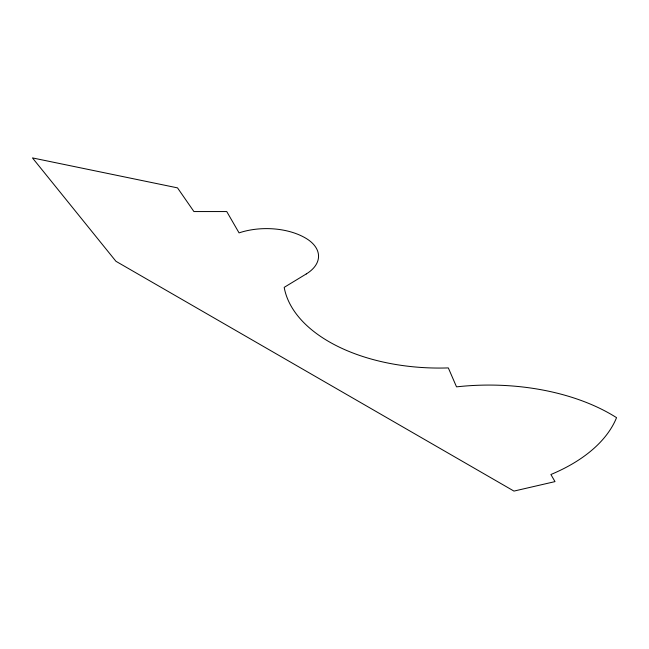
<?xml version="1.0" encoding="UTF-8"?>
<svg xmlns="http://www.w3.org/2000/svg" width="649" height="649" viewBox="0 0 649 649"><rect width="100%" height="100%" fill="white"/><g stroke="black" fill="none" stroke-linecap="round" stroke-linejoin="round"><path stroke-width="0.97" d="M306.287 273.943L284.189 287.361A155.89 90.008 0 0 0 448.321 367.91L456.523 386.861A172.236 99.435 0 0 1 616.55 417.656A168.675 97.382 0 0 1 550.896 474.508L555 481.615L513.967 491.09L115.96 261.304L32.45 157.91L177.51 187.869L193.921 211.558L226.744 211.558L239.059 232.877A54.735 31.606 0 0 1 306.758 238.8A44.538 25.717 0 0 1 306.287 273.943"/></g></svg>
